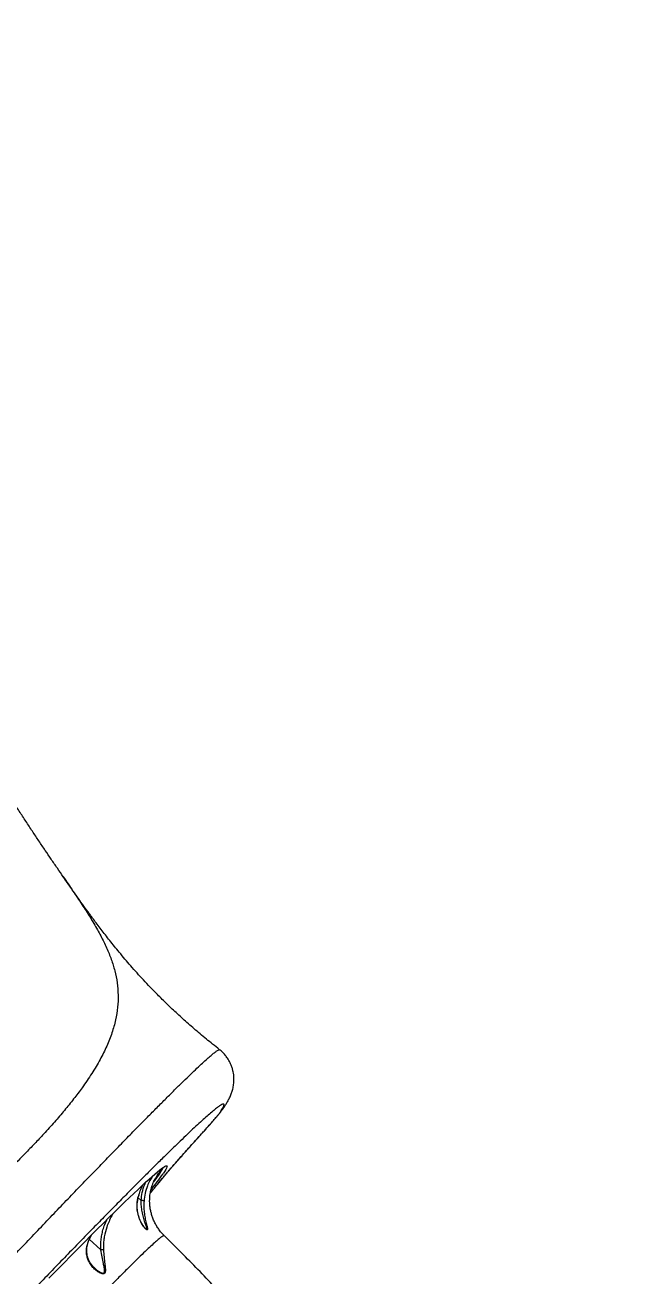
# Model space of a CAD drawing. Header units: millimetres. Extents: x -6901 to 7060, y -7557 to 6158.
# Drawn here: x -757 to -261, y 3180 to 4191 of the extents above; entities that cross this region are included whole.
import ezdxf

# ---------------------------------------------------------------- set-up
doc = ezdxf.new("R2010")
doc.units = ezdxf.units.MM
for name, color, linetype in [('DIKOM_ОБЪЕКТ', 7, 'Continuous'), ('DIKOM_РАЗМЕР_ЗОНА', 7, 'Continuous'), ('DIKOM_РАЗМЕР_ОБЪЕКТА', 7, 'Continuous')]:
    doc.layers.add(name, color=color, linetype=linetype)
doc.styles.add('style1', font='arial.ttf', dxfattribs={"width": 0.8})
doc.dimstyles.new('1-50', dxfattribs={"dimtxt": 300, "dimasz": 200, "dimexe": 100, "dimexo": 0, "dimgap": 100, "dimtad": 1, "dimtxsty": 'style1', "dimcen": 200, "dimclrd": 7, "dimclre": 7, "dimclrt": 7, "dimadec": 1, "dimazin": 2, "dimtfac": 1, "dimtmove": 0, "dimatfit": 2, "dimfxl": 0, "dimlwd": 25, "dimlwe": 18, "dimarcsym": 0})

# ---------------------------------------------------------------- blocks, each defined once
blk = doc.blocks.new('*D2')
at = {"layer": 'Defpoints', "color": 0, "transparency": 16777216}
for p in [(-1102.7, 4151.2), (-5819.2, -4492.4), (4721.2, -4492.4)]:
    blk.add_point(p, dxfattribs=at)
at = {"layer": 'DIKOM_РАЗМЕР_ОБЪЕКТА', "color": 7, "lineweight": 18, "transparency": 16777216}
for p, q in [((-1102.7, 4151.2), (-5919.2, 4151.2)), ((4721.2, -4492.4), (-5919.2, -4492.4))]:
    blk.add_line(p, q, dxfattribs=at)
at = {"layer": 'DIKOM_РАЗМЕР_ОБЪЕКТА', "color": 7, "lineweight": 25, "transparency": 16777216}
blk.add_line((-5819.2, 3951.2), (-5819.2, -4292.4), dxfattribs=at)
at = {"layer": 'DIKOM_РАЗМЕР_ОБЪЕКТА', "color": 7, "transparency": 16777216}
for points in [[(-5852.6, 3951.2), (-5785.9, 3951.2), (-5819.2, 4151.2)], [(-5852.6, -4292.4), (-5785.9, -4292.4), (-5819.2, -4492.4)]]:
    blk.add_solid(points, dxfattribs=at)
at = {"layer": 'DIKOM_РАЗМЕР_ОБЪЕКТА', "color": 7, "transparency": 16777216, "insert": (-6072.4, -170.6), "char_height": 300, "attachment_point": 5, "rotation": 90, "style": 'style1'}
blk.add_mtext('8650', dxfattribs=at)
blk = doc.blocks.new('*D3')
at = {"layer": 'Defpoints', "color": 0, "transparency": 16777216}
for p in [(-1553.3, 6158.3), (-6450.9, -6312.9), (5659.9, -6312.9)]:
    blk.add_point(p, dxfattribs=at)
at = {"layer": 'DIKOM_РАЗМЕР_ЗОНА', "color": 7, "lineweight": 18, "transparency": 16777216}
for p, q in [((-1553.3, 6158.3), (-6550.9, 6158.3)), ((5659.9, -6312.9), (-6550.9, -6312.9))]:
    blk.add_line(p, q, dxfattribs=at)
at = {"layer": 'DIKOM_РАЗМЕР_ЗОНА', "color": 7, "lineweight": 25, "transparency": 16777216}
blk.add_line((-6450.9, 5958.3), (-6450.9, -6112.9), dxfattribs=at)
at = {"layer": 'DIKOM_РАЗМЕР_ЗОНА', "color": 7, "transparency": 16777216}
for points in [[(-6484.2, 5958.3), (-6417.5, 5958.3), (-6450.9, 6158.3)], [(-6484.2, -6112.9), (-6417.5, -6112.9), (-6450.9, -6312.9)]]:
    blk.add_solid(points, dxfattribs=at)
at = {"layer": 'DIKOM_РАЗМЕР_ЗОНА', "color": 7, "transparency": 16777216, "insert": (-6704, -77.3), "char_height": 300, "attachment_point": 5, "rotation": 90, "style": 'style1'}
blk.add_mtext('12500', dxfattribs=at)

msp = doc.modelspace()

# ---------------------------------------------------------------- linework, layer by layer
at = {"layer": 'DIKOM_ОБЪЕКТ', "color": 7, "linetype": 'Continuous', "lineweight": 15}
for p, q in [((-726.277, 3502.582), (-726.149, 3502.396)), ((-617.711, 3291.038), (-617.498, 3291.255)), ((-653.013, 3256.452), (-650.741, 3259.6)), ((-647.362, 3257.234), (-645.965, 3258.838)), ((-665.763, 3242.954), (-664.918, 3245.572)), ((-663.21, 3240.972), (-665.623, 3243.208)), ((-705.464, 3208.998), (-703.404, 3212.986)), ((-695.759, 3201.01), (-705.106, 3209.669))]:
    msp.add_line(p, q, dxfattribs=at)
at = {"layer": 'DIKOM_ОБЪЕКТ', "color": 7, "linetype": 'Continuous', "lineweight": 15, "flags": 128}
for points in [[(-737.825, 3178.049), (-731.727, 3184.293), (-725.793, 3190.349), (-720.029, 3196.211), (-714.441, 3201.876), (-709.031, 3207.338), (-703.806, 3212.593), (-698.769, 3217.636), (-693.924, 3222.463), (-689.276, 3227.071), (-684.829, 3231.454), (-680.585, 3235.611), (-676.549, 3239.537), (-672.724, 3243.229), (-669.113, 3246.684), (-665.719, 3249.899), (-662.545, 3252.871), (-659.594, 3255.599), (-656.868, 3258.078), (-654.369, 3260.309), (-652.099, 3262.289), (-650.061, 3264.015), (-648.255, 3265.487), (-646.684, 3266.704), (-645.349, 3267.664), (-645.278, 3267.712)], [(-645.278, 3267.712), (-644.25, 3268.367), (-643.39, 3268.812), (-642.768, 3268.998), (-642.385, 3268.926), (-642.241, 3268.596), (-642.336, 3268.008), (-642.671, 3267.162), (-643.245, 3266.059), (-644.058, 3264.7), (-645.109, 3263.086), (-645.516, 3262.485)]]:
    msp.add_lwpolyline(points, dxfattribs=at)
at = {"layer": 'DIKOM_ОБЪЕКТ', "color": 7, "linetype": 'Continuous', "lineweight": 15}
for centre, radius, start, end in [((-706.396, 3299.696), 69.026, 320.402799, 332.410315), ((-853.768, 3408.747), 254.483, 321.283447, 324.918366)]:
    msp.add_arc(centre, radius, start, end, dxfattribs=at)
for points, knots in [([(-726.141, 3502.402), (-727.731, 3504.714), (-730.957, 3509.402), (-735.803, 3516.485), (-740.774, 3523.821), (-745.832, 3531.346), (-751.061, 3539.189), (-756.378, 3547.225), (-761.785, 3555.457), (-767.284, 3563.887), (-772.876, 3572.518), (-778.567, 3581.356), (-783.922, 3589.725), (-788.98, 3597.658), (-794.167, 3605.787), (-799.92, 3614.808), (-806.239, 3624.726), (-810.882, 3632.016), (-813.431, 3636.031), (-813.829, 3636.657)], [0, 0, 0, 0, 0.06050359, 0.12273019, 0.18194851, 0.24427424, 0.30666073, 0.36917067, 0.43186251, 0.49479544, 0.55802856, 0.62162255, 0.68563831, 0.73604192, 0.787197, 0.85378433, 0.92060976, 0.98760562, 1, 1, 1, 1]), ([(-726.149, 3502.396), (-724.819, 3500.462), (-720.743, 3494.538), (-714.531, 3485.365), (-707.571, 3474.744), (-701.279, 3464.553), (-695.73, 3454.681), (-691.011, 3445.05), (-687.215, 3435.674), (-684.318, 3426.251), (-682.433, 3416.68), (-681.661, 3406.902), (-682.071, 3396.97), (-683.728, 3386.813), (-686.65, 3376.391), (-690.828, 3365.727), (-696.267, 3354.786), (-702.929, 3343.557), (-710.165, 3332.928), (-717.655, 3322.962), (-725.114, 3313.721), (-733.183, 3304.305), (-741.292, 3295.322), (-749.262, 3286.819), (-754.474, 3281.463), (-757.081, 3278.784)], [0, 0, 0, 0, 0.02142488, 0.06562085, 0.10982748, 0.15397965, 0.19974705, 0.24556269, 0.29138261, 0.337156, 0.38587568, 0.4346227, 0.48333887, 0.53317866, 0.58305231, 0.63288972, 0.68297729, 0.73310168, 0.78318957, 0.82176948, 0.86038187, 0.89899555, 0.93757733, 0.96877274, 1, 1, 1, 1]), ([(-599.791, 3362.746), (-601.671, 3364.221), (-607.001, 3368.401), (-615.442, 3375.389), (-624.958, 3383.567), (-633.844, 3391.579), (-642.166, 3399.434), (-651.364, 3408.519), (-661.218, 3418.814), (-671.485, 3430.25), (-680.538, 3440.93), (-688.486, 3450.779), (-695.415, 3459.701), (-701.589, 3467.895), (-707.005, 3475.256), (-711.66, 3481.705), (-715.555, 3487.181), (-719.703, 3493.082), (-723.205, 3498.109), (-725.608, 3501.629), (-726.265, 3502.59)], [0, 0, 0, 0, 0.03694058, 0.10473172, 0.16911363, 0.23056757, 0.28948244, 0.346156, 0.43116642, 0.51159942, 0.58751234, 0.65287964, 0.71363682, 0.7691057, 0.81873353, 0.8620886, 0.89884025, 0.92874347, 0.98053576, 1, 1, 1, 1]), ([(-1308.901, 2597.2), (-1308.916, 2597.202), (-1309.13, 2597.22), (-1308.97, 2597.868), (-1308.345, 2599.232), (-1306.996, 2601.382), (-1305.019, 2604.203), (-1302.419, 2607.686), (-1299.221, 2611.798), (-1295.454, 2616.507), (-1291.096, 2621.842), (-1286.108, 2627.851), (-1280.471, 2634.553), (-1274.181, 2641.954), (-1267.306, 2649.972), (-1259.928, 2658.512), (-1252.076, 2667.545), (-1243.782, 2677.034), (-1234.988, 2687.045), (-1225.622, 2697.66), (-1215.677, 2708.886), (-1205.156, 2720.717), (-1194.177, 2733.02), (-1182.875, 2745.646), (-1171.278, 2758.561), (-1159.421, 2771.731), (-1147.211, 2785.258), (-1134.55, 2799.25), (-1121.445, 2813.701), (-1107.907, 2828.597), (-1094.089, 2843.767), (-1080.152, 2859.039), (-1066.123, 2874.38), (-1052.032, 2889.761), (-1037.772, 2905.298), (-1023.234, 2921.111), (-1008.433, 2937.183), (-993.389, 2953.492), (-978.274, 2969.85), (-962.495, 2986.899), (-946.074, 3004.614), (-929.046, 3022.949), (-911.955, 3041.318), (-894.844, 3059.674), (-877.757, 3077.968), (-861.713, 3095.109), (-846.718, 3111.097), (-832.754, 3125.957), (-819, 3140.566), (-805.353, 3155.031), (-791.842, 3169.321), (-778.497, 3183.404), (-765.472, 3197.116), (-752.923, 3210.293), (-740.857, 3222.927), (-729.279, 3235.017), (-718.086, 3246.669), (-707.198, 3257.966), (-696.648, 3268.873), (-686.464, 3279.359), (-676.768, 3289.3), (-667.662, 3298.591), (-659.148, 3307.231), (-651.219, 3315.229), (-643.814, 3322.648), (-636.882, 3329.537), (-630.455, 3335.862), (-624.56, 3341.595), (-619.265, 3346.666), (-614.628, 3351.019), (-610.638, 3354.667), (-607.278, 3357.632), (-604.521, 3359.941), (-602.339, 3361.616), (-600.82, 3362.567), (-600.001, 3362.906), (-599.906, 3362.689), (-599.882, 3362.633)], [0, 0, 0, 0, 0.00102552, 0.01426455, 0.02788338, 0.04151482, 0.0551463, 0.06876527, 0.08202458, 0.09529537, 0.10856616, 0.12182541, 0.13547118, 0.14912947, 0.1627878, 0.17643354, 0.18969397, 0.20296588, 0.21623786, 0.22949827, 0.24314433, 0.25680295, 0.27046148, 0.2841076, 0.29735085, 0.31060556, 0.32386023, 0.33710344, 0.35073032, 0.36436961, 0.37800882, 0.39163571, 0.40488011, 0.418136, 0.43139191, 0.44463637, 0.45826539, 0.47190687, 0.48554834, 0.49917732, 0.51449797, 0.52982752, 0.54514817, 0.56079968, 0.57646065, 0.59211208, 0.6053739, 0.6186471, 0.63192032, 0.645182, 0.65882918, 0.67248886, 0.68614847, 0.69979567, 0.71303468, 0.72628511, 0.73953548, 0.75277447, 0.76639673, 0.7800314, 0.79366606, 0.8072883, 0.82054901, 0.83382124, 0.84709348, 0.86035416, 0.87400201, 0.88766241, 0.9013229, 0.9149708, 0.92822696, 0.94149463, 0.95476224, 0.96801821, 0.98166149, 0.99531718, 1, 1, 1, 1]), ([(-596.324, 3316.092), (-596.305, 3316.121), (-595.899, 3316.732), (-594.953, 3318.204), (-593.679, 3320.299), (-592.604, 3322.241), (-591.786, 3323.855), (-591.081, 3325.392), (-590.455, 3326.918), (-589.897, 3328.471), (-589.402, 3330.086), (-588.968, 3331.806), (-588.611, 3333.644), (-588.35, 3335.621), (-588.208, 3337.74), (-588.216, 3340.012), (-588.407, 3342.423), (-588.813, 3344.944), (-589.461, 3347.535), (-590.367, 3350.146), (-591.539, 3352.727), (-593.021, 3355.312), (-594.818, 3357.837), (-596.94, 3360.198), (-598.627, 3361.821), (-599.649, 3362.568), (-599.832, 3362.701)], [0, 0, 0, 0, 0.00535139, 0.11322553, 0.23897822, 0.31955214, 0.38463902, 0.4390878, 0.48550714, 0.52602481, 0.56224103, 0.59538571, 0.62716919, 0.65714436, 0.68649265, 0.71565509, 0.7448675, 0.77431411, 0.80405069, 0.83403319, 0.8641828, 0.89442852, 0.92779633, 0.96068031, 0.99296535, 1, 1, 1, 1]), ([(-599.42, 3312.155), (-598.735, 3313.22), (-597.363, 3315.351), (-596.403, 3317.313), (-596.123, 3318.486), (-596.444, 3318.953), (-597.334, 3318.804), (-598.818, 3318.021), (-600.918, 3316.576), (-603.646, 3314.457), (-606.973, 3311.685), (-610.854, 3308.299), (-615.267, 3304.321), (-620.184, 3299.783), (-625.636, 3294.654), (-631.672, 3288.889), (-638.306, 3282.471), (-645.542, 3275.395), (-653.298, 3267.738), (-661.477, 3259.598), (-670.054, 3251.004), (-678.994, 3241.989), (-688.366, 3232.487), (-698.246, 3222.419), (-708.638, 3211.78), (-719.536, 3200.575), (-730.817, 3188.929), (-742.356, 3176.972), (-754.126, 3164.732), (-766.099, 3152.242), (-778.355, 3139.417), (-790.993, 3126.155), (-804.003, 3112.461), (-817.372, 3098.351), (-830.949, 3083.985), (-845.265, 3068.796), (-860.324, 3052.776), (-876.114, 3035.933), (-892.144, 3018.787), (-908.381, 3001.373), (-924.786, 2983.731), (-940.364, 2966.934), (-955.08, 2951.028), (-968.917, 2936.038), (-982.687, 2921.085), (-996.496, 2906.057), (-1010.32, 2890.977), (-1024.133, 2875.872), (-1037.776, 2860.916), (-1051.093, 2846.281), (-1064.068, 2831.985), (-1076.692, 2818.038), (-1089.065, 2804.333), (-1101.277, 2790.766), (-1113.301, 2777.369), (-1125.109, 2764.171), (-1136.564, 2751.325), (-1147.54, 2738.971), (-1158.031, 2727.118), (-1168.036, 2715.769), (-1177.632, 2704.837), (-1186.888, 2694.243), (-1195.773, 2684.021), (-1204.259, 2674.2), (-1212.246, 2664.897), (-1219.645, 2656.216), (-1226.456, 2648.157), (-1232.693, 2640.708), (-1238.407, 2633.808), (-1243.638, 2627.408), (-1248.355, 2621.543), (-1252.537, 2616.235), (-1256.13, 2611.552), (-1259.099, 2607.543), (-1261.453, 2604.197), (-1263.212, 2601.496), (-1264.396, 2599.411), (-1265.006, 2597.934), (-1265.018, 2597.094), (-1264.422, 2596.902), (-1263.228, 2597.356), (-1261.643, 2598.332), (-1259.918, 2599.56), (-1258.737, 2600.478), (-1258.146, 2600.937)], [0, 0, 0, 0, 0.01446508, 0.02896464, 0.04089645, 0.05283841, 0.06478006, 0.07671138, 0.08898948, 0.10127895, 0.11356851, 0.12584677, 0.13777933, 0.14972223, 0.16166514, 0.17359759, 0.18587786, 0.19816948, 0.21046105, 0.22274133, 0.23465485, 0.2465787, 0.25850253, 0.27041604, 0.28267434, 0.29494378, 0.30721326, 0.31947153, 0.33140563, 0.34334992, 0.35529434, 0.36722829, 0.37950901, 0.39180106, 0.40409302, 0.41637371, 0.43015958, 0.44395338, 0.45773913, 0.47182269, 0.48591466, 0.49999819, 0.51191566, 0.52384354, 0.53577148, 0.54768902, 0.55995286, 0.57222802, 0.58450309, 0.59676709, 0.60868439, 0.62061204, 0.63253971, 0.64445709, 0.65671964, 0.66899335, 0.68126718, 0.69352973, 0.70546262, 0.71740582, 0.72934897, 0.74128185, 0.7535612, 0.76585183, 0.77814246, 0.79042177, 0.80235297, 0.81429459, 0.82623614, 0.8381674, 0.85044628, 0.86273646, 0.87502669, 0.88730569, 0.89922191, 0.91114852, 0.92307509, 0.93499127, 0.94725278, 0.95952527, 0.97179815, 0.98406019, 0.99202723, 1, 1, 1, 1]), ([(-617.498, 3291.256), (-617.099, 3291.695), (-615.926, 3292.989), (-614.041, 3295.081), (-611.846, 3297.528), (-609.732, 3299.902), (-607.727, 3302.169), (-605.848, 3304.312), (-604.102, 3306.325), (-602.501, 3308.194), (-601.015, 3309.958), (-599.598, 3311.678), (-598.267, 3313.368), (-597.317, 3314.66), (-596.926, 3315.224), (-596.801, 3315.405)], [0, 0, 0, 0, 0.03928603, 0.11560519, 0.19489326, 0.27504786, 0.35603891, 0.43784129, 0.52056157, 0.6048589, 0.69034082, 0.78168378, 0.8888134, 0.96450265, 1, 1, 1, 1]), ([(-599.42, 3312.155), (-599.255, 3312.337), (-598.131, 3313.566), (-597.031, 3314.851), (-596.332, 3316.091), (-596.33, 3316.095)], [0, 0, 0, 0, 0.14729787, 0.99754143, 1, 1, 1, 1]), ([(-617.711, 3291.038), (-616.182, 3292.73), (-613.078, 3296.164), (-609.012, 3300.734), (-605.475, 3304.77), (-602.611, 3308.114), (-600.859, 3310.242), (-599.871, 3311.511), (-599.571, 3311.941), (-599.42, 3312.155)], [0, 0, 0, 0, 0.16162016, 0.32798866, 0.48958139, 0.65577979, 0.82509189, 0.91254571, 1, 1, 1, 1]), ([(-647.362, 3257.234), (-646.823, 3257.897), (-645.746, 3259.222), (-643.676, 3261.69), (-641.271, 3264.511), (-638.536, 3267.675), (-635.528, 3271.116), (-632.247, 3274.837), (-628.677, 3278.854), (-625.014, 3282.948), (-621.356, 3287.013), (-618.928, 3289.694), (-617.711, 3291.038)], [0, 0, 0, 0, 0.10109452, 0.20219072, 0.30622073, 0.41025136, 0.5113479, 0.61244525, 0.71648648, 0.82052729, 0.91001996, 1, 1, 1, 1]), ([(-645.96, 3258.837), (-645.913, 3258.896), (-645.631, 3259.248), (-644.922, 3260.114), (-643.81, 3261.454), (-642.453, 3263.066), (-640.881, 3264.911), (-639.102, 3266.977), (-637.132, 3269.247), (-634.987, 3271.698), (-632.68, 3274.317), (-630.219, 3277.094), (-627.605, 3280.028), (-624.843, 3283.113), (-621.942, 3286.338), (-619.477, 3289.07), (-617.951, 3290.751), (-617.464, 3291.288)], [0, 0, 0, 0, 0.01295019, 0.076681, 0.14422461, 0.21455365, 0.28679705, 0.36028001, 0.43450358, 0.5091032, 0.58364323, 0.65827694, 0.73376456, 0.80995875, 0.88671453, 0.96388456, 1, 1, 1, 1]), ([(-757.081, 3278.784), (-760.822, 3274.964), (-768.306, 3267.323), (-780.027, 3255.297), (-792.081, 3242.888), (-804.6, 3229.953), (-817.571, 3216.505), (-830.983, 3202.553), (-844.684, 3188.253), (-858.513, 3173.774), (-872.44, 3159.146), (-886.437, 3144.4), (-900.608, 3129.425), (-915.065, 3114.105), (-929.791, 3098.451), (-944.767, 3082.485), (-959.82, 3066.388), (-974.783, 3050.341), (-989.63, 3034.371), (-1004.339, 3018.503), (-1019.02, 3002.621), (-1033.783, 2986.603), (-1048.605, 2970.473), (-1063.461, 2954.259), (-1078.178, 2938.148), (-1092.583, 2922.331), (-1106.66, 2906.827), (-1120.396, 2891.654), (-1133.905, 2876.686), (-1147.287, 2861.813), (-1160.515, 2847.066), (-1173.558, 2832.475), (-1186.266, 2818.214), (-1199.294, 2803.54), (-1212.533, 2788.572), (-1225.924, 2773.369), (-1234.353, 2763.742), (-1238.566, 2758.931)], [0, 0, 0, 0, 0.02771574, 0.0554555, 0.08319531, 0.11091101, 0.13943206, 0.16797913, 0.19652626, 0.22504739, 0.25275918, 0.2804948, 0.30823057, 0.33594221, 0.36445714, 0.3929981, 0.42153896, 0.45005363, 0.47779093, 0.50555236, 0.53331359, 0.56105077, 0.58959546, 0.61816602, 0.64673699, 0.67528144, 0.70299002, 0.73072235, 0.75845466, 0.78616327, 0.81467507, 0.84321318, 0.87175104, 0.90026309, 0.93350186, 0.96676121, 1, 1, 1, 1]), ([(-652.674, 3256.639), (-652.204, 3257.651), (-650.821, 3260.623), (-648.802, 3263.205), (-647.471, 3264.908)], [0, 0, 0, 0, 0.3402414, 1, 1, 1, 1]), ([(-647.471, 3264.908), (-647.258, 3265.408), (-646.968, 3266.09), (-647.145, 3266.27), (-647.192, 3266.318)], [0, 0, 0, 0, 0.73161713, 1, 1, 1, 1]), ([(-647.378, 3265.084), (-647.372, 3265.096), (-647.174, 3265.487), (-647.021, 3265.905), (-646.963, 3266.354), (-646.945, 3266.495)], [0, 0, 0, 0, 0.02107727, 0.6935292, 1, 1, 1, 1]), ([(-645.65, 3267.388), (-645.497, 3267.494), (-645.039, 3267.812), (-644.504, 3268.119), (-644.096, 3268.334), (-643.903, 3268.387), (-643.945, 3268.38), (-643.95, 3268.379)], [0, 0, 0, 0, 0.15425598, 0.46233962, 0.73916883, 0.97176253, 1, 1, 1, 1]), ([(-663.21, 3240.972), (-662.959, 3243.137), (-662.452, 3247.516), (-661.04, 3252.42), (-659.825, 3255.033), (-659.548, 3255.629)], [0, 0, 0, 0, 0.43021305, 0.87011113, 1, 1, 1, 1]), ([(-654.187, 3260.453), (-654.895, 3259.321), (-656.446, 3256.841), (-658.458, 3252.276), (-660.202, 3246.775), (-660.672, 3242.634), (-660.91, 3240.541)], [0, 0, 0, 0, 0.18861928, 0.41327886, 0.70342581, 1, 1, 1, 1]), ([(-644.498, 3212.51), (-644.713, 3212.709), (-645.786, 3213.703), (-647.488, 3215.699), (-649.563, 3218.459), (-651.343, 3221.352), (-652.847, 3224.322), (-654.069, 3227.34), (-655.018, 3230.365), (-655.701, 3233.357), (-656.136, 3236.27), (-656.346, 3239.058), (-656.361, 3241.681), (-656.217, 3244.105), (-655.951, 3246.313), (-655.6, 3248.302), (-655.193, 3250.077), (-654.754, 3251.649), (-654.305, 3253.032), (-653.86, 3254.24), (-653.435, 3255.278), (-653.062, 3256.113), (-652.869, 3256.507), (-652.779, 3256.691)], [0, 0, 0, 0, 0.01398359, 0.06990758, 0.12502346, 0.17935509, 0.23291435, 0.2856779, 0.33759436, 0.38855909, 0.43842634, 0.48702118, 0.53419594, 0.57993492, 0.62442177, 0.66808513, 0.71155401, 0.75550845, 0.80062886, 0.84782574, 0.89805111, 0.95230674, 1, 1, 1, 1]), ([(-655.854, 3246.755), (-655.238, 3247.498), (-653.46, 3249.64), (-650.737, 3252.958), (-648.068, 3256.229), (-646.571, 3258.089), (-646.022, 3258.771)], [0, 0, 0, 0, 0.17032554, 0.49112119, 0.81348824, 1, 1, 1, 1]), ([(-655.832, 3246.88), (-654.67, 3248.284), (-651.582, 3252.014), (-648.983, 3255.229), (-647.362, 3257.234)], [0, 0, 0, 0, 0.37626045, 1, 1, 1, 1]), ([(-650.741, 3259.6), (-650.775, 3259.559), (-651.255, 3258.991), (-651.687, 3258.384), (-652.087, 3257.821)], [0, 0, 0, 0, 0.07136059, 1, 1, 1, 1]), ([(-650.741, 3259.6), (-650.737, 3259.609), (-650.711, 3259.661), (-650.729, 3259.78), (-650.867, 3259.976), (-650.906, 3260.03)], [0, 0, 0, 0, 0.12680243, 0.75617987, 1, 1, 1, 1]), ([(-650.704, 3259.683), (-650.659, 3259.74), (-650.543, 3259.887), (-650.491, 3260.173), (-650.491, 3260.417), (-650.524, 3260.53), (-650.533, 3260.56)], [0, 0, 0, 0, 0.22317705, 0.57152602, 0.88564263, 1, 1, 1, 1]), ([(-665.677, 3242.991), (-665.514, 3243.774), (-665.328, 3244.674), (-665.025, 3245.538), (-664.985, 3245.651)], [0, 0, 0, 0, 0.86866035, 1, 1, 1, 1]), ([(-664.918, 3245.572), (-664.522, 3246.969), (-663.712, 3249.833), (-662.292, 3252.437), (-661.565, 3253.771)], [0, 0, 0, 0, 0.48797377, 1, 1, 1, 1]), ([(-660.91, 3240.541), (-660.976, 3239.001), (-661.111, 3235.88), (-660.788, 3231.298), (-660.128, 3226.824), (-659.259, 3222.978), (-658.559, 3220.321), (-658.187, 3218.728), (-658.041, 3217.708), (-658.232, 3217.115), (-658.903, 3217.377), (-659.724, 3218.097), (-660.948, 3219.447), (-662.643, 3221.883), (-664.46, 3225.532), (-665.823, 3229.715), (-666.486, 3233.883), (-666.53, 3237.89), (-666.217, 3240.788), (-665.86, 3242.492), (-665.763, 3242.954)], [0, 0, 0, 0, 0.07040584, 0.14270545, 0.21956176, 0.29796588, 0.35559341, 0.38486748, 0.41496724, 0.44912225, 0.48868074, 0.51726297, 0.54652115, 0.62402137, 0.70369767, 0.78281269, 0.86400546, 0.9204669, 0.97841316, 1, 1, 1, 1]), ([(-659.874, 3218.532), (-659.878, 3218.536), (-659.938, 3218.586), (-660.222, 3218.862), (-660.706, 3219.401), (-661.433, 3220.348), (-662.28, 3221.623), (-663.259, 3223.331), (-664.272, 3225.467), (-665.196, 3227.981), (-665.897, 3230.703), (-666.314, 3233.297), (-666.445, 3235.818), (-666.344, 3238.287), (-666.064, 3240.704), (-665.725, 3242.281), (-665.573, 3242.986)], [0, 0, 0, 0, 0.00175251, 0.02714256, 0.07815728, 0.13491853, 0.20111124, 0.27953693, 0.37585496, 0.48493559, 0.5881685, 0.68687845, 0.76527022, 0.84890656, 0.93249281, 1, 1, 1, 1]), ([(-665.763, 3242.954), (-665.754, 3242.96), (-665.734, 3242.974), (-665.734, 3242.994), (-665.735, 3243.006)], [0, 0, 0, 0, 0.38990419, 1, 1, 1, 1]), ([(-663.201, 3240.968), (-663.202, 3240.968), (-663.205, 3240.969), (-663.208, 3240.971), (-663.21, 3240.972)], [0, 0, 0, 0, 0.40737545, 1, 1, 1, 1]), ([(-660.91, 3240.541), (-660.917, 3240.548), (-660.957, 3240.588), (-661.152, 3240.671), (-661.656, 3240.786), (-662.368, 3240.894), (-662.923, 3240.943), (-663.201, 3240.968)], [0, 0, 0, 0, 0.04289129, 0.26799121, 0.51200072, 0.75600059, 1, 1, 1, 1]), ([(-659.862, 3218.545), (-659.733, 3218.423), (-659.35, 3218.058), (-658.986, 3217.874), (-658.695, 3217.899), (-658.622, 3218.103), (-658.654, 3218.603), (-658.821, 3219.322), (-659.336, 3220.923), (-660.249, 3223.582), (-661.397, 3227.405), (-662.405, 3231.827), (-663.036, 3236.361), (-663.201, 3239.422), (-663.201, 3240.967), (-663.201, 3240.968)], [0, 0, 0, 0, 0.02814888, 0.0838748, 0.10092012, 0.15108553, 0.1630078, 0.21939105, 0.27615953, 0.39086956, 0.54920933, 0.70762376, 0.85384438, 0.99987972, 1, 1, 1, 1]), ([(-695.759, 3201.01), (-695.798, 3201.853), (-695.905, 3204.108), (-695.757, 3207.78), (-695.249, 3212.032), (-694.363, 3216.256), (-693.124, 3220.762), (-691.797, 3223.689), (-691.07, 3225.293)], [0, 0, 0, 0, 0.10102872, 0.27054997, 0.44009503, 0.61435896, 0.78863373, 1, 1, 1, 1]), ([(-685.735, 3230.55), (-686.17, 3229.847), (-687.464, 3227.753), (-689.236, 3224.049), (-691.423, 3218.502), (-692.865, 3212.948), (-693.591, 3207.534), (-693.775, 3203.961), (-693.695, 3201.773), (-693.665, 3200.969)], [0, 0, 0, 0, 0.07983833, 0.23794049, 0.39602212, 0.65585832, 0.78922965, 0.92257379, 1, 1, 1, 1]), ([(-644.596, 3212.405), (-644.705, 3212.476), (-644.955, 3212.64), (-646.333, 3211.818), (-648.536, 3210.143), (-651.549, 3207.569), (-655.294, 3204.177), (-659.84, 3199.903), (-665.202, 3194.728), (-671.379, 3188.645), (-678.242, 3181.784), (-685.752, 3174.184), (-693.857, 3165.898), (-702.68, 3156.798), (-712.223, 3146.882), (-722.463, 3136.167), (-732.438, 3125.665), (-741.944, 3115.609), (-747.942, 3109.231), (-750.944, 3106.039)], [0, 0, 0, 0, 0.04722437, 0.10912682, 0.17097929, 0.23118924, 0.2914455, 0.35165554, 0.4136062, 0.47560709, 0.53755795, 0.59791829, 0.65832476, 0.7186854, 0.78078681, 0.84293825, 0.90503978, 0.95247519, 1, 1, 1, 1]), ([(-693.665, 3200.969), (-693.536, 3199.078), (-693.274, 3195.253), (-692.648, 3190.396), (-692.219, 3186.919), (-692.088, 3184.746), (-692.166, 3183.302), (-692.567, 3182.203), (-693.422, 3181.623), (-694.655, 3181.679), (-696.541, 3182.335), (-698.921, 3183.794), (-701.649, 3186.165), (-704.106, 3189.126), (-705.939, 3192.426), (-707.069, 3195.883), (-707.5, 3199.119), (-707.361, 3202.347), (-706.769, 3205.579), (-705.915, 3207.816), (-705.464, 3208.998)], [0, 0, 0, 0, 0.08635282, 0.17467542, 0.23361739, 0.26351354, 0.2941166, 0.3212035, 0.34856202, 0.38266685, 0.41542682, 0.48442895, 0.55501444, 0.6333673, 0.71330652, 0.77607482, 0.84040611, 0.89053855, 0.94213147, 1, 1, 1, 1]), ([(-700.62, 3186.182), (-700.749, 3186.293), (-701.542, 3186.975), (-702.822, 3188.415), (-704.353, 3190.512), (-705.562, 3192.748), (-706.449, 3195.057), (-706.987, 3197.321), (-707.229, 3199.475), (-707.217, 3201.591), (-706.971, 3203.768), (-706.488, 3205.909), (-705.94, 3207.675), (-705.503, 3208.686), (-705.34, 3209.062)], [0, 0, 0, 0, 0.02274458, 0.14041205, 0.25514661, 0.36497232, 0.4696609, 0.56952362, 0.6523441, 0.73066845, 0.81359535, 0.89277174, 0.96013025, 1, 1, 1, 1]), ([(-705.464, 3208.998), (-705.452, 3209.001), (-705.397, 3209.016), (-705.392, 3209.053), (-705.387, 3209.081)], [0, 0, 0, 0, 0.22308403, 1, 1, 1, 1]), ([(-705.347, 3209.058), (-705.239, 3209.338), (-704.74, 3210.636), (-704.083, 3211.861), (-703.568, 3212.821)], [0, 0, 0, 0, 0.21555816, 1, 1, 1, 1]), ([(-407.882, 2925.594), (-409.754, 2928.46), (-415.018, 2936.523), (-423.914, 2949.701), (-434.54, 2965.121), (-445.372, 2980.44), (-456.394, 2995.659), (-467.604, 3010.776), (-479, 3025.788), (-490.577, 3040.694), (-502.331, 3055.491), (-514.261, 3070.178), (-526.363, 3084.753), (-538.632, 3099.213), (-551.067, 3113.557), (-563.665, 3127.783), (-576.421, 3141.888), (-589.334, 3155.871), (-602.401, 3169.728), (-615.616, 3183.461), (-628.988, 3197.056), (-638.637, 3206.719), (-643.855, 3211.825), (-644.524, 3212.48)], [0, 0, 0, 0, 0.02833745, 0.07971801, 0.13101131, 0.18221994, 0.23334574, 0.28439136, 0.33536024, 0.38625434, 0.4370788, 0.48783578, 0.5385292, 0.58916412, 0.63974327, 0.69027095, 0.74075168, 0.7911894, 0.84158879, 0.8919532, 0.94228791, 0.99259679, 1, 1, 1, 1]), ([(-700.588, 3186.211), (-700.144, 3185.782), (-698.826, 3184.51), (-696.882, 3183.248), (-694.997, 3182.396), (-693.853, 3182.213), (-693.288, 3182.513), (-692.942, 3182.962), (-692.739, 3183.729), (-692.801, 3185.111), (-693.144, 3187.234), (-693.876, 3190.63), (-694.869, 3195.394), (-695.502, 3199.118), (-695.748, 3201.004), (-695.748, 3201.006)], [0, 0, 0, 0, 0.06945638, 0.20613932, 0.26796491, 0.32976936, 0.37024318, 0.37768393, 0.4255944, 0.48202071, 0.53882957, 0.65354242, 0.82669085, 0.99982473, 1, 1, 1, 1]), ([(-695.748, 3201.006), (-695.749, 3201.006), (-695.752, 3201.006), (-695.756, 3201.008), (-695.758, 3201.01), (-695.759, 3201.01)], [0, 0, 0, 0, 0.3023817, 0.70851703, 1, 1, 1, 1]), ([(-693.665, 3200.969), (-693.687, 3200.973), (-693.827, 3200.997), (-694.206, 3201.029), (-694.915, 3201.041), (-695.47, 3201.017), (-695.748, 3201.006)], [0, 0, 0, 0, 0.05622975, 0.36854035, 0.68427298, 1, 1, 1, 1])]:
    msp.add_open_spline(points, degree=3, knots=knots, dxfattribs=at)

# ---------------------------------------------------------------- dimensions: what is measured, and where the dimension line sits
at = {"layer": 'DIKOM_РАЗМЕР_ЗОНА'}
dim = msp.add_linear_dim(base=(-6450.85, -6312.937), p1=(-1553.272, 6158.285), p2=(5659.925, -6312.937), angle=90, text='12500', dimstyle='1-50', dxfattribs=at)
dim.commit()
dim.dimension.update_dxf_attribs({"geometry": '*D3', "text_midpoint": (-6450.85, -77.326), "dimtype": 160})
at = {"layer": 'DIKOM_РАЗМЕР_ОБЪЕКТА'}
dim = msp.add_linear_dim(base=(-5819.225, -4492.425), p1=(-1102.732, 4151.169), p2=(4721.24, -4492.425), angle=90, text='8650', dimstyle='1-50', dxfattribs=at)
dim.commit()
dim.dimension.update_dxf_attribs({"geometry": '*D2', "text_midpoint": (-5819.225, -170.628), "dimtype": 160})

doc.saveas('drawing.dxf')
